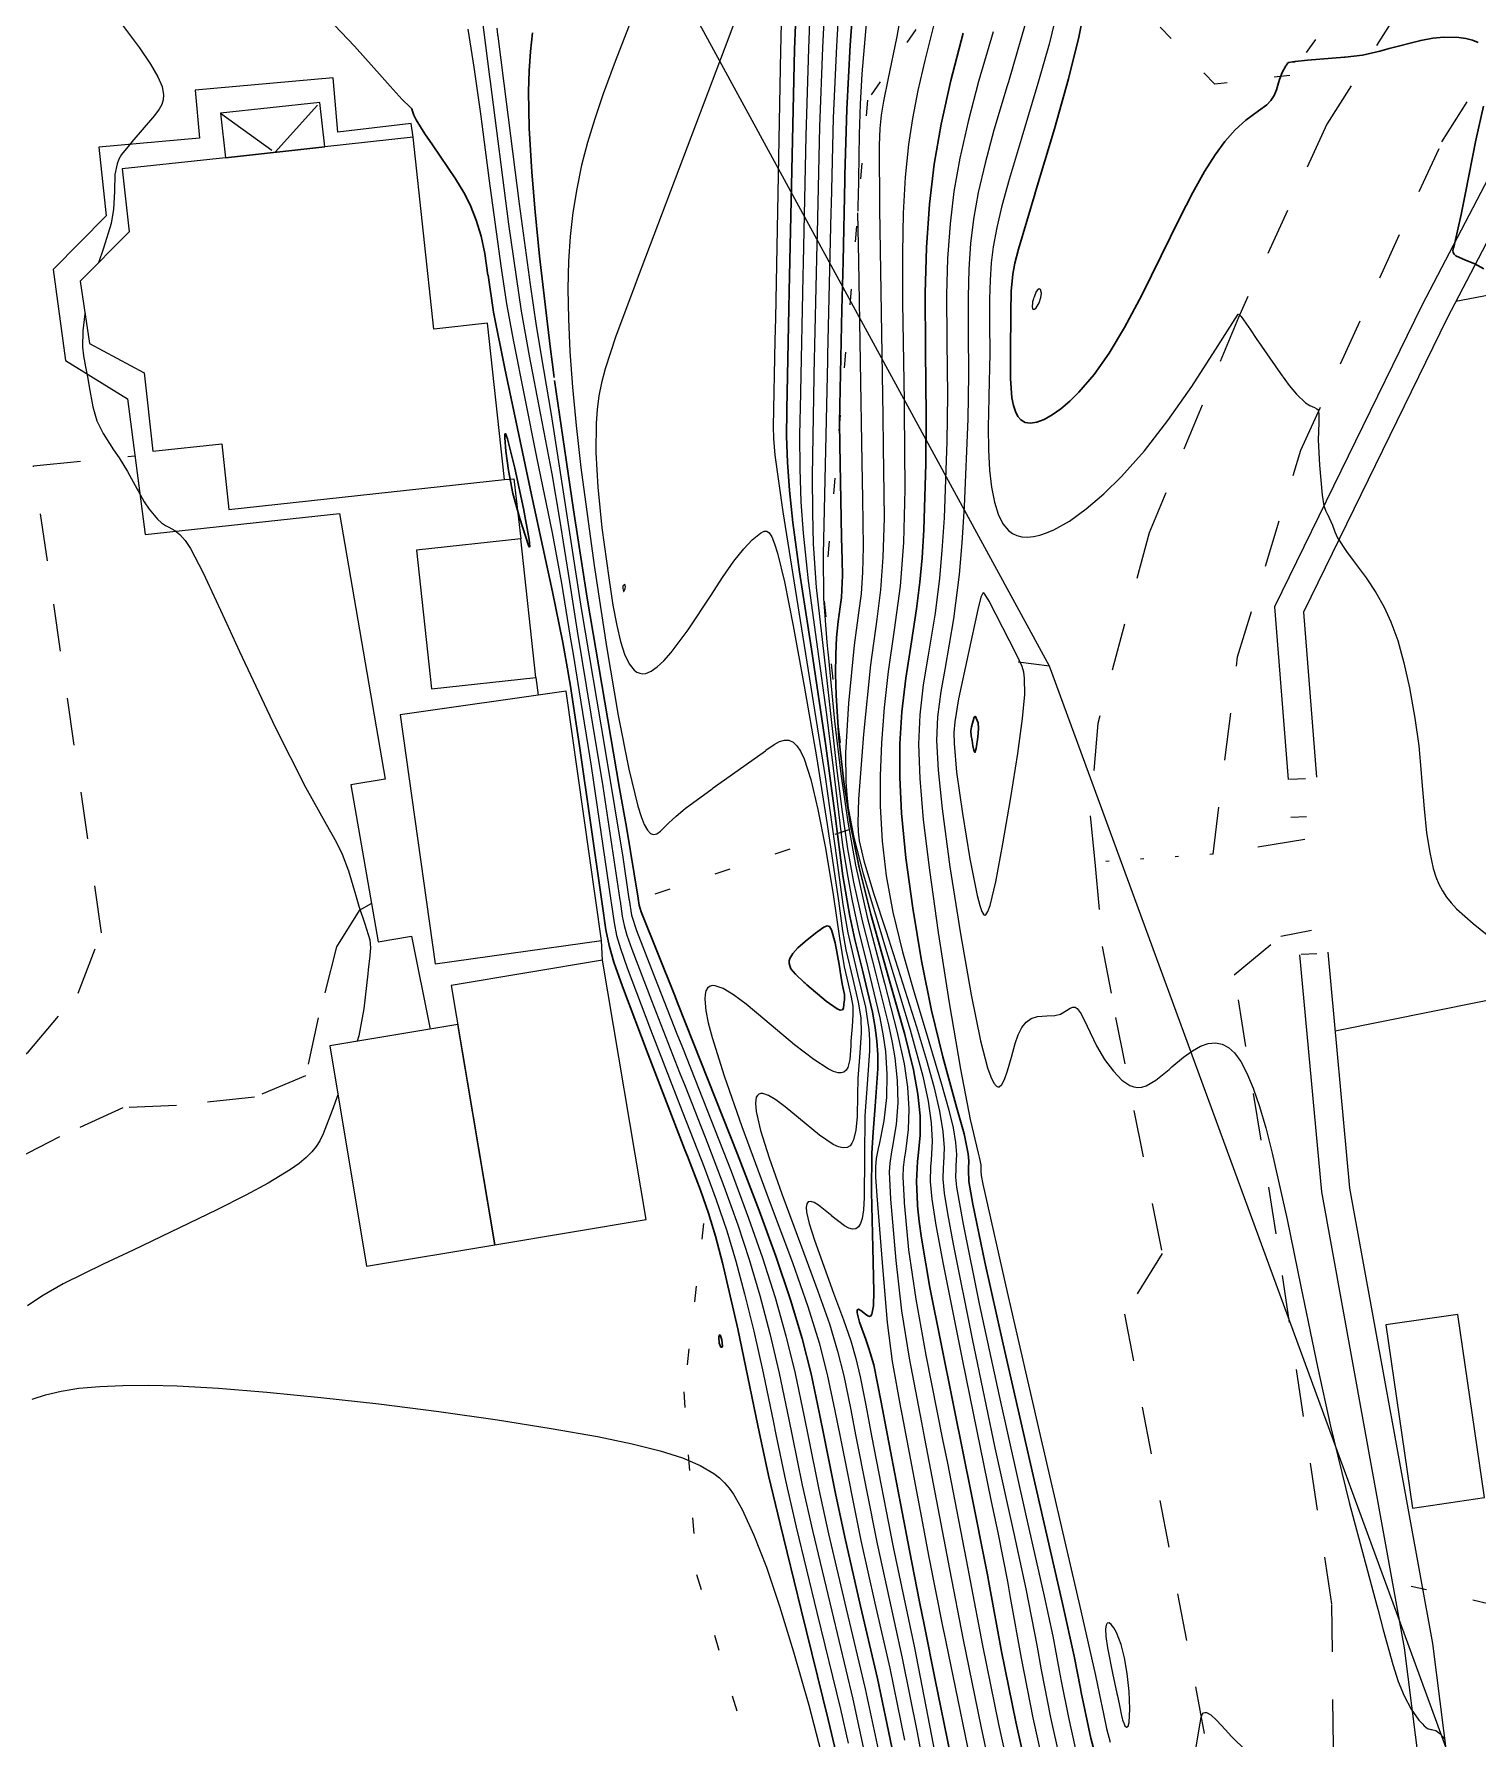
# Model space of a CAD drawing. Header units: metres. Extents: x 1233805 to 1234355, y 654698 to 655114.
# Drawn here: x 1234187.3 to 1234233, y 654873.7 to 654927.6 of the extents above; entities that cross this region are included whole.
import ezdxf

# ---------------------------------------------------------------- set-up
doc = ezdxf.new("R2010")
doc.units = ezdxf.units.M
for name, pattern in [('ИИDash_05_15', [2, 0.5, -1.5]), ('ИИDash_10_10', [2, 1, -1]), ('ИИDash_15_15', [3, 1.5, -1.5]), ('ИИDash_20_10', [3, 2, -1]), ('ИИDot', [1, 0, -1])]:
    doc.linetypes.add(name, pattern=pattern)
for name, color, linetype, lineweight in [('ИИ_ГОРИЗОНТАЛИ_ОСН', 32, 'Continuous', 25), ('ИИ_ГОРИЗОНТАЛИ_УТОЛЩ', 32, 'Continuous', 30), ('ИИ_ДОРОГИ_АД', 7, 'Continuous', 25), ('ИИ_ЛЭП_ВН', 250, 'Continuous', 25), ('ИИ_ОГРАДЫ', 7, 'Continuous', 25), ('ИИ_СТРОЕНИЕ', 7, 'Continuous', 25), ('ИИ_УГОДЬЯ', 7, 'Continuous', 25)]:
    doc.layers.add(name, color=color, linetype=linetype, lineweight=lineweight)

msp = doc.modelspace()

# ---------------------------------------------------------------- linework, layer by layer
at = {"layer": 'ИИ_ГОРИЗОНТАЛИ_ОСН'}
for points, elevation in [([(1234200.57, 654935.195), (1234201.708, 654926.275), (1234201.727, 654926.119), (1234202.311, 654921.607), (1234202.718, 654918.864), (1234202.967, 654917.445), (1234203.314, 654915.635), (1234203.679, 654913.72), (1234203.925, 654912.285), (1234204.238, 654910.304), (1234204.485, 654908.736), (1234204.92, 654906.115), (1234205.3, 654903.828), (1234205.835, 654900.247), (1234205.841, 654900.2), (1234205.911, 654899.729), (1234205.97, 654899.437), (1234206.059, 654899.132), (1234206.216, 654898.685), (1234206.834, 654897.057), (1234207.725, 654894.788), (1234207.897, 654894.354), (1234208.607, 654892.553), (1234209.124, 654891.192), (1234209.563, 654889.967), (1234209.925, 654888.871), (1234210.263, 654887.732), (1234210.578, 654886.533), (1234210.871, 654885.277), (1234211.178, 654883.808), (1234211.282, 654883.291), (1234211.602, 654881.731), (1234211.924, 654880.303), (1234212.537, 654877.749), (1234213.203, 654874.973), (1234213.63, 654873.006)], 15), ([(1234215.35, 654931.764), (1234214.592, 654927.543), (1234214.309, 654926.171), (1234214.171, 654925.502), (1234214.1, 654925.063), (1234214.059, 654924.632), (1234214.04, 654924.105), (1234214.052, 654922.096), (1234214.152, 654915.543), (1234214.169, 654914.571), (1234214.193, 654912.321), (1234214.159, 654911.076), (1234214.085, 654910.047), (1234213.962, 654909.122), (1234213.767, 654907.672), (1234213.545, 654905.482), (1234213.383, 654903.427), (1234213.36, 654902.678), (1234213.375, 654902.393), (1234213.41, 654902.116), (1234213.554, 654901.475), (1234213.863, 654900.458), (1234214.256, 654899.241), (1234215.217, 654896.228), (1234215.532, 654895.173), (1234215.762, 654894.339), (1234215.944, 654893.563), (1234216.053, 654892.919), (1234216.093, 654892.4), (1234216.071, 654891.905), (1234216.061, 654891.778), (1234216.055, 654891.408), (1234216.097, 654890.967), (1234216.197, 654890.327), (1234216.376, 654889.356), (1234216.977, 654886.364), (1234217.702, 654882.912), (1234218.297, 654880.202), (1234218.68, 654878.453), (1234219.021, 654876.672), (1234219.162, 654875.899), (1234219.461, 654874.387), (1234219.743, 654873.117)], 21), ([(1234206.771, 654929.563), (1234205.69, 654926.757), (1234205.309, 654925.732), (1234205.038, 654924.942), (1234204.811, 654924.194), (1234204.625, 654923.472), (1234204.47, 654922.73), (1234204.351, 654921.983), (1234204.265, 654921.221), (1234204.213, 654920.439), (1234204.193, 654919.571), (1234204.207, 654918.62), (1234204.255, 654917.582), (1234204.337, 654916.454), (1234204.451, 654915.24), (1234204.601, 654913.916), (1234205.021, 654910.814), (1234205.413, 654908.256), (1234205.785, 654906.072), (1234206.118, 654904.372), (1234206.401, 654903.207), (1234206.506, 654902.878), (1234206.607, 654902.627), (1234206.705, 654902.452), (1234206.804, 654902.348), (1234206.902, 654902.312), (1234207.007, 654902.335), (1234207.124, 654902.417), (1234207.291, 654902.584), (1234207.377, 654902.674), (1234207.613, 654902.896), (1234207.9, 654903.134), (1234208.759, 654903.76), (1234208.791, 654903.783), (1234210.44, 654904.961), (1234210.457, 654904.974), (1234210.712, 654905.153), (1234210.89, 654905.252), (1234211.044, 654905.299), (1234211.181, 654905.295), (1234211.312, 654905.236), (1234211.434, 654905.119), (1234211.55, 654904.942), (1234211.662, 654904.701), (1234211.875, 654904.046), (1234212.102, 654903.103), (1234212.341, 654901.881), (1234212.586, 654900.412), (1234212.786, 654899.036), (1234212.927, 654898.129), (1234213.053, 654897.591), (1234213.154, 654897.167), (1234213.2, 654896.881), (1234213.209, 654896.607), (1234213.181, 654896.242), (1234213.145, 654895.779), (1234213.141, 654895.625), (1234213.115, 654895.195), (1234213.048, 654894.939), (1234212.994, 654894.854), (1234212.924, 654894.798), (1234212.84, 654894.772), (1234212.739, 654894.775), (1234212.597, 654894.816), (1234212.422, 654894.899), (1234211.966, 654895.194), (1234211.361, 654895.663), (1234210.426, 654896.448), (1234210.423, 654896.45), (1234209.835, 654896.941), (1234209.429, 654897.246), (1234209.102, 654897.442), (1234208.853, 654897.529), (1234208.752, 654897.531), (1234208.67, 654897.505), (1234208.605, 654897.45), (1234208.559, 654897.365), (1234208.531, 654897.252), (1234208.521, 654897.109), (1234208.555, 654896.735), (1234208.63, 654896.36), (1234208.75, 654895.894), (1234209.13, 654894.676), (1234209.691, 654893.08), (1234210.562, 654890.741), (1234211.295, 654888.773), (1234211.78, 654887.385), (1234212.139, 654886.233), (1234212.397, 654885.239), (1234212.639, 654884.084), (1234212.799, 654883.265), (1234213.458, 654879.987), (1234213.905, 654878.006), (1234214.371, 654875.944), (1234214.837, 654873.673)], 16.5), ([(1234210.046, 654929.58), (1234209.285, 654927.524), (1234206.382, 654919.868), (1234206.308, 654919.676), (1234205.694, 654918.038), (1234205.37, 654917.041), (1234205.258, 654916.599), (1234205.174, 654916.178), (1234205.116, 654915.756), (1234205.082, 654915.316), (1234205.073, 654914.394), (1234205.135, 654913.297), (1234205.267, 654912.012), (1234205.481, 654910.432), (1234205.616, 654909.563), (1234205.734, 654908.925), (1234205.856, 654908.413), (1234205.986, 654908.014), (1234206.131, 654907.71), (1234206.29, 654907.509), (1234206.375, 654907.446), (1234206.465, 654907.408), (1234206.558, 654907.395), (1234206.657, 654907.407), (1234206.825, 654907.477), (1234207.014, 654907.61), (1234207.225, 654907.807), (1234207.46, 654908.07), (1234207.995, 654908.779), (1234208.723, 654909.878), (1234209.084, 654910.433), (1234209.445, 654910.952), (1234209.757, 654911.348), (1234210.021, 654911.627), (1234210.283, 654911.836), (1234210.397, 654911.903), (1234210.481, 654911.906), (1234210.56, 654911.848), (1234210.639, 654911.721), (1234210.726, 654911.508), (1234210.819, 654911.207), (1234211.038, 654910.306), (1234211.32, 654908.906), (1234211.668, 654907.007), (1234212.052, 654904.764), (1234212.397, 654902.625), (1234212.747, 654900.218), (1234212.883, 654899.261), (1234212.988, 654898.663), (1234213.205, 654897.735), (1234213.378, 654897.008), (1234213.456, 654896.514), (1234213.472, 654896.039), (1234213.425, 654895.403), (1234213.367, 654894.599), (1234213.357, 654894.067), (1234213.341, 654893.395), (1234213.302, 654892.961), (1234213.228, 654892.652), (1234213.178, 654892.546), (1234213.118, 654892.47), (1234213.021, 654892.413), (1234212.9, 654892.401), (1234212.754, 654892.433), (1234212.581, 654892.512), (1234212.153, 654892.798), (1234211.485, 654893.347), (1234211.482, 654893.349), (1234211.063, 654893.699), (1234210.773, 654893.917), (1234210.54, 654894.056), (1234210.362, 654894.118), (1234210.29, 654894.119), (1234210.231, 654894.101), (1234210.185, 654894.061), (1234210.152, 654894.001), (1234210.125, 654893.818), (1234210.149, 654893.551), (1234210.288, 654892.951), (1234210.559, 654892.082), (1234210.958, 654890.943), (1234211.579, 654889.274), (1234212.102, 654887.868), (1234212.463, 654886.832), (1234212.723, 654885.977), (1234212.918, 654885.197), (1234213.126, 654884.175), (1234213.3, 654883.276), (1234213.97, 654879.882), (1234214.36, 654878.099), (1234214.761, 654876.268), (1234215.236, 654873.917), (1234215.671, 654871.599)], 17), ([(1234210.957, 654928.967), (1234210.93, 654927.496), (1234210.921, 654927.1), (1234210.754, 654918.636), (1234210.742, 654917.936), (1234210.688, 654915.214), (1234210.688, 654915.209), (1234210.693, 654914.834), (1234210.741, 654914.308), (1234210.989, 654912.516), (1234211.542, 654909.076), (1234212.331, 654904.134), (1234212.699, 654901.498), (1234212.893, 654900.097), (1234213.048, 654899.198), (1234213.356, 654897.88), (1234213.601, 654896.848), (1234213.712, 654896.147), (1234213.734, 654895.819), (1234213.735, 654895.472), (1234213.67, 654894.564), (1234213.588, 654893.418), (1234213.579, 654892.108), (1234213.568, 654890.833), (1234213.541, 654890.443), (1234213.496, 654890.165), (1234213.445, 654890.01), (1234213.379, 654889.903), (1234213.296, 654889.843), (1234213.196, 654889.83), (1234213.081, 654889.86), (1234212.943, 654889.934), (1234212.544, 654890.246), (1234212.542, 654890.248), (1234212.117, 654890.587), (1234211.978, 654890.67), (1234211.871, 654890.707), (1234211.793, 654890.696), (1234211.745, 654890.637), (1234211.729, 654890.527), (1234211.743, 654890.367), (1234211.826, 654890.008), (1234211.987, 654889.488), (1234212.597, 654887.807), (1234212.909, 654886.964), (1234213.138, 654886.3), (1234213.3, 654885.744), (1234213.436, 654885.163), (1234213.614, 654884.267), (1234213.8, 654883.291), (1234214.481, 654879.776), (1234214.815, 654878.182), (1234215.151, 654876.592), (1234216.109, 654871.679)], 17.5), ([(1234212.796, 654929.1), (1234212.683, 654927.236), (1234212.584, 654924.975), (1234212.515, 654922.242), (1234212.51, 654921.986), (1234212.406, 654917.465), (1234212.402, 654917.304), (1234212.271, 654911.167), (1234212.279, 654909.779), (1234212.387, 654908.394), (1234212.417, 654908.075), (1234212.434, 654907.882), (1234212.629, 654905.891), (1234212.826, 654904.226), (1234213.047, 654902.702), (1234213.292, 654901.337), (1234213.657, 654899.702), (1234214.203, 654897.607), (1234214.61, 654896.054), (1234214.828, 654895.059), (1234214.936, 654894.317), (1234214.978, 654893.624), (1234214.956, 654892.98), (1234214.866, 654892.285), (1234214.84, 654892.122), (1234214.799, 654891.786), (1234214.784, 654891.486), (1234214.824, 654890.703), (1234214.825, 654890.684), (1234214.826, 654890.668), (1234214.968, 654889.177), (1234215.194, 654887.615), (1234215.515, 654885.844), (1234216.045, 654883.182), (1234216.197, 654882.432), (1234216.843, 654879.102), (1234216.914, 654878.714), (1234217.306, 654876.66), (1234217.812, 654874.176), (1234218.232, 654872.261)], 19.5), ([(1234189.656, 654928.493), (1234190.643, 654927.185), (1234190.988, 654926.676), (1234191.222, 654926.273), (1234191.354, 654925.96), (1234191.401, 654925.701), (1234191.39, 654925.544), (1234191.344, 654925.398), (1234191.259, 654925.248), (1234191.11, 654925.049), (1234190.401, 654924.21), (1234190.377, 654924.183), (1234190.075, 654923.81), (1234189.99, 654923.665), (1234189.93, 654923.52), (1234189.864, 654923.184), (1234189.845, 654922.665), (1234189.845, 654922.642), (1234189.822, 654922.089), (1234189.744, 654921.631), (1234189.499, 654920.857), (1234189.343, 654920.391), (1234189.342, 654920.388)], 13.5), ([(1234212.316, 654928.65), (1234212.243, 654927.202), (1234212.152, 654924.69), (1234212.075, 654921.322), (1234212.068, 654920.974), (1234211.976, 654916.87), (1234211.973, 654916.78), (1234211.919, 654913.656), (1234211.924, 654912.486), (1234211.95, 654911.504), (1234212.043, 654910.117), (1234212.24, 654908.387), (1234212.395, 654907.09), (1234212.509, 654906.045), (1234212.698, 654904.332), (1234212.864, 654903.027), (1234213.04, 654901.853), (1234213.231, 654900.802), (1234213.511, 654899.535), (1234213.928, 654897.89), (1234214.329, 654896.295), (1234214.449, 654895.736), (1234214.533, 654895.253), (1234214.611, 654894.528), (1234214.623, 654893.822), (1234214.573, 654893.139), (1234214.452, 654892.391), (1234214.431, 654892.276), (1234214.374, 654891.921), (1234214.353, 654891.639), (1234214.396, 654890.783), (1234214.56, 654888.836), (1234214.745, 654887.246), (1234214.982, 654885.754), (1234215.373, 654883.718), (1234215.474, 654883.208), (1234216.222, 654879.305), (1234216.265, 654879.08), (1234216.7, 654876.845), (1234217.259, 654874.11), (1234217.68, 654872.137)], 19), ([(1234218.797, 654928.407), (1234218.125, 654926.112), (1234218.088, 654925.99), (1234217.669, 654924.58), (1234217.388, 654923.538), (1234217.173, 654922.608), (1234217.023, 654921.77), (1234216.931, 654921.004), (1234216.873, 654920.185), (1234216.849, 654919.314), (1234216.856, 654918.242), (1234216.857, 654918.193), (1234216.866, 654916.858), (1234216.84, 654915.445), (1234216.731, 654912.687), (1234216.657, 654911.531), (1234216.569, 654910.536), (1234216.391, 654909.135), (1234216.115, 654907.524), (1234215.989, 654906.829), (1234215.88, 654906.03), (1234215.853, 654905.279), (1234215.899, 654904.347), (1234216.027, 654903.123), (1234216.277, 654901.284), (1234216.608, 654899.172), (1234216.948, 654897.237), (1234217.245, 654895.782), (1234217.468, 654894.931), (1234217.569, 654894.646), (1234217.663, 654894.452), (1234217.752, 654894.349), (1234217.794, 654894.33), (1234217.836, 654894.332), (1234217.917, 654894.401), (1234218.001, 654894.56), (1234218.098, 654894.834), (1234218.22, 654895.273), (1234218.339, 654895.704), (1234218.434, 654895.979), (1234218.551, 654896.211), (1234218.689, 654896.381), (1234218.851, 654896.494), (1234219.044, 654896.555), (1234219.344, 654896.572), (1234219.599, 654896.584), (1234219.771, 654896.627), (1234219.968, 654896.746), (1234220.084, 654896.822), (1234220.165, 654896.854), (1234220.237, 654896.852), (1234220.303, 654896.814), (1234220.428, 654896.64), (1234220.613, 654896.251), (1234220.912, 654895.626), (1234221.171, 654895.195), (1234221.448, 654894.824), (1234221.717, 654894.547), (1234221.967, 654894.376), (1234222.093, 654894.33), (1234222.217, 654894.313), (1234222.345, 654894.325), (1234222.48, 654894.367), (1234222.786, 654894.544), (1234223.211, 654894.885), (1234223.301, 654894.963), (1234223.665, 654895.269), (1234223.947, 654895.472), (1234224.208, 654895.615), (1234224.448, 654895.697), (1234224.678, 654895.719), (1234224.891, 654895.679), (1234225.09, 654895.574), (1234225.275, 654895.407), (1234225.474, 654895.133), (1234225.672, 654894.76), (1234225.87, 654894.285), (1234226.069, 654893.706), (1234226.267, 654893.031), (1234226.472, 654892.236), (1234226.94, 654890.137), (1234227.376, 654888.017), (1234227.901, 654885.475), (1234228.316, 654883.605), (1234228.91, 654881.189), (1234229.715, 654878.157), (1234229.808, 654877.814), (1234229.983, 654877.163), (1234230.285, 654876.061), (1234230.454, 654875.523), (1234230.641, 654875.07), (1234230.867, 654874.652), (1234231.114, 654874.299), (1234231.233, 654874.173), (1234231.27, 654874.135), (1234231.276, 654874.129), (1234231.383, 654874.038), (1234231.488, 654874.007), (1234231.514, 654874.006), (1234231.644, 654873.981), (1234231.778, 654873.88), (1234231.939, 654873.69)], 23), ([(1234211.848, 654928.288), (1234211.802, 654927.168), (1234211.719, 654924.402), (1234211.634, 654920.404), (1234211.626, 654919.961), (1234211.546, 654916.306), (1234211.545, 654916.256), (1234211.521, 654914.95), (1234211.527, 654913.873), (1234211.562, 654912.836), (1234211.63, 654911.841), (1234211.792, 654910.336), (1234212.088, 654908.174), (1234212.374, 654906.105), (1234212.578, 654904.412), (1234212.883, 654901.977), (1234213.023, 654901.073), (1234213.17, 654900.267), (1234213.375, 654899.327), (1234213.68, 654898.093), (1234214.059, 654896.514), (1234214.167, 654895.947), (1234214.237, 654895.448), (1234214.284, 654894.727), (1234214.265, 654893.994), (1234214.182, 654893.258), (1234214.026, 654892.452), (1234214.021, 654892.43), (1234213.947, 654892.061), (1234213.922, 654891.805), (1234213.927, 654891.488), (1234213.967, 654890.882), (1234214.149, 654888.518), (1234214.295, 654886.877), (1234214.447, 654885.642), (1234214.71, 654884.195), (1234214.75, 654883.985), (1234215.376, 654880.701), (1234215.602, 654879.507), (1234216.054, 654877.224), (1234216.094, 654877.03), (1234216.145, 654876.777), (1234217.128, 654872.013)], 18.5), ([(1234213.657, 654928.315), (1234213.49, 654926.363), (1234213.433, 654925.407), (1234213.407, 654924.459), (1234213.407, 654924.445), (1234213.394, 654923.75), (1234213.381, 654923.039), (1234213.37, 654922.47), (1234213.37, 654922.47), (1234213.366, 654922.25), (1234213.364, 654922.156), (1234213.362, 654922.04), (1234213.362, 654922.024)], 20.5), ([(1234215.787, 654928.006), (1234215.478, 654926.782), (1234215.262, 654925.835), (1234215.092, 654924.952), (1234214.967, 654924.127), (1234214.861, 654923.098), (1234214.796, 654921.956), (1234214.771, 654920.704), (1234214.78, 654919.123), (1234214.825, 654916.019), (1234214.831, 654915.705), (1234214.851, 654913.233), (1234214.804, 654911.549), (1234214.706, 654910.169), (1234214.515, 654908.781), (1234214.323, 654907.461), (1234214.196, 654906.323), (1234214.11, 654905.21), (1234214.066, 654904.167), (1234214.066, 654903.208), (1234214.128, 654902.104), (1234214.262, 654901.007), (1234214.475, 654899.86), (1234214.779, 654898.6), (1234215.11, 654897.42), (1234215.609, 654895.761), (1234216.013, 654894.42), (1234216.243, 654893.594), (1234216.374, 654893.033), (1234216.453, 654892.568), (1234216.482, 654892.192), (1234216.467, 654891.833), (1234216.46, 654891.74), (1234216.456, 654891.473), (1234216.487, 654891.154), (1234216.69, 654889.988), (1234217.2, 654887.473), (1234217.829, 654884.555), (1234218.67, 654880.828), (1234219.259, 654878.223), (1234219.529, 654876.958), (1234219.736, 654875.875), (1234219.798, 654875.537), (1234220.024, 654874.392), (1234220.238, 654873.427)], 21.5), ([(1234219.671, 654928.344), (1234219.412, 654927.307), (1234219.061, 654926.055), (1234218.552, 654924.359), (1234218.531, 654924.291), (1234218.149, 654923.019), (1234217.919, 654922.195), (1234217.755, 654921.506), (1234217.644, 654920.899), (1234217.582, 654920.386), (1234217.544, 654919.838), (1234217.528, 654919.254), (1234217.532, 654918.534), (1234217.532, 654918.486), (1234217.535, 654917.521), (1234217.507, 654916.173), (1234217.506, 654916.117), (1234217.488, 654915.19), (1234217.496, 654914.471), (1234217.529, 654913.837), (1234217.59, 654913.292), (1234217.681, 654912.822), (1234217.8, 654912.437), (1234217.95, 654912.137), (1234218.128, 654911.921), (1234218.255, 654911.828), (1234218.397, 654911.762), (1234218.555, 654911.724), (1234218.728, 654911.713), (1234218.915, 654911.73), (1234219.117, 654911.774), (1234219.333, 654911.846), (1234219.561, 654911.945), (1234220.056, 654912.224), (1234220.589, 654912.606), (1234221.145, 654913.082), (1234221.708, 654913.634), (1234222.427, 654914.445), (1234223.171, 654915.398), (1234223.93, 654916.479), (1234224.764, 654917.773), (1234225.059, 654918.243), (1234225.391, 654918.761), (1234225.423, 654918.76), (1234225.488, 654918.691), (1234225.786, 654918.271), (1234225.967, 654918), (1234226.729, 654916.887), (1234227.008, 654916.513), (1234227.235, 654916.24), (1234227.528, 654915.965), (1234227.664, 654915.876), (1234227.808, 654915.81), (1234227.883, 654915.775), (1234227.921, 654915.738), (1234227.95, 654915.613), (1234227.944, 654915.331), (1234227.93, 654914.794), (1234227.966, 654913.986), (1234228.053, 654913.038), (1234228.102, 654912.706), (1234228.153, 654912.566), (1234228.159, 654912.558), (1234228.223, 654912.435), (1234228.261, 654912.357), (1234228.278, 654912.326), (1234228.379, 654912.091), (1234228.389, 654912.059), (1234228.454, 654911.877), (1234228.541, 654911.696), (1234228.819, 654911.263), (1234229.034, 654910.977), (1234229.44, 654910.428), (1234229.747, 654909.962), (1234230.009, 654909.5), (1234230.224, 654909.04), (1234230.442, 654908.442), (1234230.639, 654907.742), (1234230.813, 654906.948), (1234230.98, 654905.989), (1234231.107, 654905.119), (1234231.184, 654904.251), (1234231.195, 654904.105), (1234231.274, 654903.124), (1234231.356, 654902.369), (1234231.454, 654901.737), (1234231.566, 654901.235), (1234231.648, 654900.972), (1234231.743, 654900.738), (1234231.853, 654900.526), (1234231.981, 654900.329), (1234232.127, 654900.147), (1234232.303, 654899.963), (1234232.829, 654899.501), (1234233.542, 654898.913)], 23.5), ([(1234201.021, 654927.781), (1234201.22, 654926.576), (1234201.431, 654925.101), (1234201.695, 654923.063), (1234201.695, 654923.057), (1234202.075, 654920.219), (1234202.252, 654919.097), (1234202.455, 654917.958), (1234203.201, 654914.247), (1234203.691, 654911.85), (1234203.989, 654910.254), (1234204.268, 654908.555), (1234204.353, 654908.019), (1234204.55, 654906.821), (1234204.931, 654904.47), (1234205.548, 654900.221), (1234205.557, 654900.158), (1234205.651, 654899.515), (1234205.732, 654899.118), (1234205.854, 654898.701), (1234206.068, 654898.093), (1234206.802, 654896.148), (1234207.807, 654893.564), (1234207.946, 654893.213), (1234208.5, 654891.793), (1234208.883, 654890.754), (1234209.214, 654889.774), (1234209.505, 654888.817), (1234209.782, 654887.788), (1234210.069, 654886.608), (1234210.364, 654885.285), (1234210.691, 654883.717), (1234210.768, 654883.339), (1234211.072, 654881.879), (1234211.412, 654880.408), (1234212.07, 654877.705), (1234212.813, 654874.649), (1234213.062, 654873.576)], 14.5), ([(1234201.943, 654927.805), (1234201.967, 654927.605), (1234201.969, 654927.594), (1234201.972, 654927.564)], 15.5), ([(1234201.974, 654927.552), (1234202.162, 654926.055), (1234202.645, 654922.257), (1234202.993, 654919.7), (1234203.19, 654918.397), (1234203.424, 654917.019), (1234203.666, 654915.59), (1234204.066, 654913.008), (1234204.616, 654909.454), (1234205.357, 654905.027), (1234205.67, 654903.185), (1234205.928, 654901.59), (1234206.122, 654900.273), (1234206.126, 654900.243), (1234206.208, 654899.757), (1234206.365, 654899.278), (1234206.835, 654898.048), (1234207.642, 654896.012), (1234207.816, 654895.576), (1234209.354, 654891.665), (1234209.905, 654890.182), (1234210.345, 654888.926), (1234210.746, 654887.669), (1234211.089, 654886.455), (1234211.378, 654885.268), (1234211.665, 654883.9), (1234211.791, 654883.269), (1234212.128, 654881.597), (1234212.435, 654880.198), (1234212.996, 654877.825), (1234213.592, 654875.297), (1234214.033, 654873.224)], 15.5), ([(1234217.645, 654927.69), (1234217.185, 654926.123), (1234216.85, 654924.857), (1234216.589, 654923.696), (1234216.402, 654922.641), (1234216.279, 654921.621), (1234216.202, 654920.531), (1234216.171, 654919.373), (1234216.18, 654917.949), (1234216.181, 654917.9), (1234216.197, 654916.207), (1234216.178, 654914.737), (1234216.09, 654912.321), (1234216.025, 654911.297), (1234215.948, 654910.414), (1234215.81, 654909.307), (1234215.592, 654907.98), (1234215.434, 654907.04), (1234215.319, 654906.093), (1234215.283, 654905.167), (1234215.319, 654904.079), (1234215.432, 654902.77), (1234215.625, 654901.178), (1234215.903, 654899.216), (1234216.252, 654896.988), (1234216.612, 654894.886), (1234216.917, 654893.302), (1234217.171, 654892.232), (1234217.205, 654892.103), (1234217.253, 654891.866), (1234217.259, 654891.69), (1234217.257, 654891.665), (1234217.266, 654891.529), (1234217.317, 654891.253), (1234218.083, 654887.841), (1234219.134, 654883.306), (1234220.418, 654877.762), (1234220.882, 654875.719), (1234221.062, 654874.848), (1234221.068, 654874.814), (1234221.228, 654874.045), (1234221.347, 654873.612)], 22.5), ([(1234213.357, 654921.975), (1234213.383, 654920.438), (1234213.493, 654914.075), (1234213.515, 654912.928), (1234213.535, 654911.409), (1234213.513, 654910.604), (1234213.464, 654909.925), (1234213.383, 654909.317), (1234213.246, 654908.297), (1234213.064, 654906.463), (1234212.974, 654904.889), (1234212.979, 654903.977), (1234213.01, 654903.565), (1234213.061, 654903.148), (1234213.237, 654902.216), (1234213.531, 654901.071), (1234214.312, 654898.472), (1234215.022, 654896.135), (1234215.419, 654894.669), (1234215.588, 654893.876), (1234215.685, 654893.193), (1234215.714, 654892.611), (1234215.679, 654892.014), (1234215.662, 654891.816), (1234215.654, 654891.343), (1234215.707, 654890.779), (1234215.834, 654889.962), (1234216.063, 654888.724), (1234216.671, 654885.67), (1234217.575, 654881.269), (1234217.801, 654880.181), (1234218.101, 654878.684), (1234218.186, 654878.186), (1234218.527, 654876.261), (1234218.899, 654874.382), (1234219.249, 654872.808)], 20.5), ([(1234188.915, 654918.793), (1234188.91, 654918.774), (1234188.845, 654918.234), (1234188.84, 654917.723), (1234188.87, 654917.45), (1234188.936, 654917.098), (1234189.008, 654916.729), (1234189.048, 654916.47), (1234189.159, 654915.84), (1234189.292, 654915.391), (1234189.488, 654914.987), (1234189.819, 654914.478), (1234189.993, 654914.221), (1234190.257, 654913.79), (1234190.564, 654913.236), (1234190.592, 654913.184), (1234190.786, 654912.836), (1234190.947, 654912.595), (1234191.212, 654912.284), (1234191.339, 654912.17), (1234191.463, 654912.086), (1234191.57, 654912.032), (1234191.761, 654911.926), (1234191.92, 654911.794), (1234192.083, 654911.603), (1234192.252, 654911.351), (1234192.658, 654910.582), (1234193.338, 654909.113), (1234193.803, 654908.094), (1234194.935, 654905.706), (1234195.893, 654903.806), (1234196.543, 654902.639), (1234196.858, 654902.079), (1234197.048, 654901.691), (1234197.251, 654901.159), (1234197.474, 654900.418), (1234197.582, 654900.043), (1234197.766, 654899.484), (1234197.922, 654898.981), (1234197.952, 654898.73), (1234197.928, 654898.484), (1234197.926, 654898.474), (1234197.877, 654898.031), (1234197.865, 654897.91), (1234197.737, 654896.797), (1234197.576, 654895.941), (1234197.527, 654895.774)], 13.5), ([(1234196.914, 654894.075), (1234196.733, 654893.586), (1234196.448, 654892.842), (1234196.344, 654892.623), (1234196.232, 654892.444), (1234196.09, 654892.271), (1234195.913, 654892.097), (1234195.687, 654891.912), (1234195.413, 654891.716), (1234194.706, 654891.284), (1234194.001, 654890.904), (1234193.088, 654890.441), (1234190.434, 654889.169), (1234189.493, 654888.723), (1234188.229, 654888.1), (1234187.545, 654887.711), (1234187.1, 654887.406)], 13.5), ([(1234187.242, 654884.45), (1234187.666, 654884.594), (1234188.16, 654884.71), (1234188.725, 654884.798), (1234189.38, 654884.859), (1234190.115, 654884.892), (1234190.932, 654884.897), (1234191.83, 654884.873), (1234193.141, 654884.8), (1234194.669, 654884.679), (1234196.377, 654884.511), (1234198.208, 654884.303), (1234200.109, 654884.061), (1234201.961, 654883.799), (1234203.663, 654883.531), (1234205.123, 654883.271), (1234206.229, 654883.043), (1234207.113, 654882.823), (1234207.817, 654882.599), (1234208.374, 654882.361), (1234208.804, 654882.104), (1234208.985, 654881.962), (1234209.149, 654881.806), (1234209.296, 654881.637), (1234209.434, 654881.447), (1234209.709, 654880.964), (1234210.078, 654880.155), (1234210.471, 654879.137), (1234210.889, 654877.911), (1234211.333, 654876.47), (1234211.815, 654874.774), (1234212.282, 654872.988)], 13.5), ([(1234224.052, 654873.392), (1234224.164, 654874.031), (1234224.226, 654874.388), (1234224.258, 654874.479), (1234224.298, 654874.532), (1234224.341, 654874.551), (1234224.394, 654874.547), (1234224.531, 654874.471), (1234224.713, 654874.305), (1234224.989, 654874.003), (1234225.172, 654873.798), (1234225.66, 654873.324)], 22.5)]:
    msp.add_lwpolyline(points, dxfattribs=dict(at, elevation=elevation))
for points, elevation in [([(1234218.879, 654919), (1234218.889, 654918.945), (1234218.909, 654918.917), (1234218.949, 654918.922), (1234219, 654918.961), (1234219.094, 654919.123), (1234219.157, 654919.295), (1234219.176, 654919.426), (1234219.139, 654919.541), (1234219.104, 654919.565), (1234219.067, 654919.556), (1234219.008, 654919.477), (1234218.937, 654919.306), (1234218.934, 654919.296), (1234218.918, 654919.253), (1234218.886, 654919.157), (1234218.884, 654919.099), (1234218.884, 654919.072), (1234218.881, 654919.046), (1234218.879, 654919)], 24.5), ([(1234205.941, 654910.049), (1234205.952, 654909.999), (1234205.965, 654909.994), (1234206.007, 654910.089), (1234206.009, 654910.157), (1234206.008, 654910.172), (1234206.007, 654910.189), (1234205.997, 654910.23), (1234205.977, 654910.21), (1234205.955, 654910.186), (1234205.939, 654910.181), (1234205.927, 654910.168), (1234205.929, 654910.137), (1234205.934, 654910.093), (1234205.941, 654910.049)], 17.5), ([(1234217.14, 654900.379), (1234217.219, 654900.066), (1234217.287, 654899.871), (1234217.35, 654899.776), (1234217.381, 654899.765), (1234217.412, 654899.776), (1234217.476, 654899.871), (1234217.546, 654900.067), (1234217.724, 654900.817), (1234217.953, 654902.012), (1234218.205, 654903.478), (1234218.423, 654904.875), (1234218.572, 654905.977), (1234218.642, 654906.742), (1234218.637, 654907.256), (1234218.609, 654907.447), (1234218.562, 654907.622), (1234218.376, 654908.028), (1234217.514, 654909.688), (1234217.385, 654909.916), (1234217.347, 654909.951), (1234217.315, 654909.947), (1234217.254, 654909.817), (1234217.157, 654909.421), (1234216.546, 654906.602), (1234216.428, 654905.875), (1234216.404, 654905.541), (1234216.406, 654905.192), (1234216.489, 654904.28), (1234216.672, 654902.973), (1234216.909, 654901.545), (1234217.14, 654900.379)], 23.5), ([(1234221.703, 654874.452), (1234221.722, 654874.354), (1234221.736, 654874.314), (1234221.759, 654874.251), (1234221.762, 654874.24), (1234221.811, 654874.124), (1234221.86, 654874.082), (1234221.91, 654874.115), (1234221.945, 654874.226), (1234221.969, 654874.666), (1234221.942, 654875.206), (1234221.881, 654875.776), (1234221.796, 654876.278), (1234221.693, 654876.692), (1234221.545, 654877.076), (1234221.462, 654877.224), (1234221.381, 654877.328), (1234221.31, 654877.379), (1234221.253, 654877.373), (1234221.216, 654877.31), (1234221.2, 654877.194), (1234221.211, 654876.948), (1234221.26, 654876.588), (1234221.415, 654875.787), (1234221.555, 654875.151), (1234221.572, 654875.074), (1234221.663, 654874.664), (1234221.697, 654874.498), (1234221.703, 654874.456), (1234221.703, 654874.452)], 23)]:
    msp.add_lwpolyline(points, close=True, dxfattribs=dict(at, elevation=elevation))
at = {"layer": 'ИИ_ГОРИЗОНТАЛИ_УТОЛЩ'}
for points, elevation in [([(1234213.329, 654930.155), (1234213.124, 654927.27), (1234213.015, 654925.251), (1234212.956, 654923.162), (1234212.952, 654922.999), (1234212.894, 654920.429), (1234212.859, 654918.91), (1234212.793, 654915.877), (1234212.781, 654915.306)], 20), ([(1234220.564, 654928.576), (1234220.356, 654927.529), (1234220.028, 654926.207), (1234219.586, 654924.626), (1234218.977, 654922.599), (1234218.975, 654922.592), (1234218.443, 654920.816), (1234218.332, 654920.38), (1234218.265, 654920.028), (1234218.214, 654919.49), (1234218.207, 654918.826), (1234218.208, 654918.779), (1234218.193, 654917.586), (1234218.193, 654917.57), (1234218.189, 654916.727), (1234218.239, 654916.122), (1234218.286, 654915.881), (1234218.349, 654915.684), (1234218.426, 654915.53), (1234218.519, 654915.419), (1234218.657, 654915.339), (1234218.827, 654915.314), (1234219.027, 654915.346), (1234219.255, 654915.433), (1234219.509, 654915.577), (1234219.781, 654915.772), (1234220.066, 654916.015), (1234220.354, 654916.297), (1234220.838, 654916.862), (1234221.311, 654917.532), (1234221.801, 654918.348), (1234222.344, 654919.371), (1234222.955, 654920.608), (1234223.537, 654921.789), (1234223.961, 654922.611), (1234224.334, 654923.28), (1234224.662, 654923.804), (1234224.975, 654924.229), (1234225.299, 654924.593), (1234225.633, 654924.898), (1234226.033, 654925.193), (1234226.297, 654925.389), (1234226.432, 654925.527), (1234226.536, 654925.682), (1234226.612, 654925.855), (1234226.675, 654926.082), (1234226.702, 654926.188), (1234226.783, 654926.408), (1234226.9, 654926.616), (1234226.906, 654926.624), (1234226.918, 654926.643), (1234226.96, 654926.702), (1234226.998, 654926.721), (1234227.113, 654926.74), (1234227.176, 654926.749), (1234227.201, 654926.753), (1234227.592, 654926.798), (1234228.761, 654926.894), (1234228.776, 654926.895), (1234229.327, 654926.955), (1234229.875, 654927.079), (1234230.175, 654927.163), (1234231.169, 654927.42), (1234231.556, 654927.489), (1234231.896, 654927.524), (1234232.376, 654927.514), (1234232.598, 654927.48), (1234232.803, 654927.429), (1234232.985, 654927.361)], 24), ([(1234196.803, 654927.906), (1234197.444, 654927.24), (1234198.319, 654926.261), (1234198.568, 654925.979), (1234198.952, 654925.556), (1234199.188, 654925.324), (1234199.197, 654925.316), (1234199.256, 654925.257), (1234199.279, 654925.189), (1234199.28, 654925.182), (1234199.317, 654925.062), (1234199.39, 654924.909), (1234199.666, 654924.469), (1234199.913, 654924.119), (1234200.638, 654923.05), (1234200.894, 654922.618), (1234201.095, 654922.226), (1234201.293, 654921.743), (1234201.449, 654921.229), (1234201.565, 654920.682), (1234201.663, 654919.996), (1234201.664, 654919.995), (1234201.839, 654918.831), (1234202.191, 654917.052), (1234203.045, 654913.051), (1234203.704, 654909.981), (1234204.031, 654908.379), (1234204.209, 654907.376), (1234204.221, 654907.302), (1234204.26, 654907.066), (1234204.561, 654905.112), (1234205.261, 654900.195), (1234205.272, 654900.115), (1234205.392, 654899.3), (1234205.494, 654898.798), (1234205.648, 654898.27), (1234205.919, 654897.5), (1234206.729, 654895.349), (1234207.89, 654892.339), (1234207.97, 654892.135), (1234208.384, 654891.059), (1234208.639, 654890.337), (1234208.861, 654889.61), (1234209.084, 654888.762), (1234209.562, 654886.678), (1234210.204, 654883.625), (1234210.245, 654883.423), (1234210.536, 654882.045), (1234210.901, 654880.513), (1234211.571, 654877.791), (1234212.423, 654874.325), (1234212.677, 654873.259)], 14), ([(1234211.387, 654927.918), (1234211.361, 654927.134), (1234211.194, 654919.496), (1234211.184, 654918.948), (1234211.117, 654915.756), (1234211.116, 654915.732), (1234211.107, 654914.892), (1234211.134, 654914.09), (1234211.201, 654913.187), (1234211.309, 654912.179), (1234211.522, 654910.615), (1234211.893, 654908.175), (1234212.352, 654905.119), (1234212.641, 654902.905), (1234212.892, 654901.007), (1234213.109, 654899.733), (1234213.27, 654898.996), (1234213.508, 654898.025), (1234213.824, 654896.689), (1234213.913, 654896.207), (1234213.969, 654895.781), (1234213.997, 654895.355), (1234213.998, 654894.904), (1234213.914, 654893.725), (1234213.845, 654892.903), (1234213.809, 654892.238), (1234213.799, 654891.01), (1234213.842, 654889.238), (1234213.874, 654887.859), (1234213.857, 654887.405), (1234213.811, 654887.148), (1234213.777, 654887.089), (1234213.734, 654887.069), (1234213.681, 654887.086), (1234213.604, 654887.145), (1234213.601, 654887.147), (1234213.461, 654887.257), (1234213.38, 654887.296), (1234213.339, 654887.272), (1234213.337, 654887.184), (1234213.416, 654886.894), (1234213.614, 654886.339), (1234213.716, 654886.06), (1234213.867, 654885.54), (1234214.101, 654884.359), (1234214.301, 654883.302), (1234214.993, 654879.671), (1234215.316, 654878.047), (1234215.474, 654877.278), (1234215.803, 654875.636), (1234216.291, 654873.207)], 18), ([(1234203.074, 654927.657), (1234203.006, 654927.073), (1234202.963, 654926.457), (1234202.945, 654925.806), (1234202.966, 654924.644), (1234203.046, 654923.254), (1234203.151, 654921.999), (1234203.294, 654920.597), (1234203.546, 654918.45), (1234203.644, 654917.657), (1234203.692, 654917.263), (1234203.742, 654916.852), (1234203.746, 654916.825), (1234203.753, 654916.763)], 16), ([(1234216.697, 654927.65), (1234216.309, 654926.158), (1234216.003, 654924.773), (1234215.781, 654923.513), (1234215.627, 654922.239), (1234215.532, 654920.878), (1234215.493, 654919.432), (1234215.505, 654917.656), (1234215.505, 654917.607), (1234215.528, 654915.56), (1234215.517, 654914.03), (1234215.448, 654911.946), (1234215.394, 654911.059), (1234215.327, 654910.292), (1234215.223, 654909.449), (1234215.058, 654908.399), (1234214.878, 654907.25), (1234214.756, 654906.192), (1234214.696, 654905.173), (1234214.693, 654904.111), (1234214.749, 654902.989), (1234214.886, 654901.577), (1234215.102, 654899.983), (1234215.38, 654898.317), (1234215.695, 654896.743), (1234216.047, 654895.276), (1234216.496, 654893.658), (1234216.724, 654892.848), (1234216.853, 654892.217), (1234216.871, 654891.984), (1234216.863, 654891.761), (1234216.859, 654891.702), (1234216.876, 654891.342), (1234217.003, 654890.621), (1234217.383, 654888.782), (1234217.956, 654886.198), (1234218.994, 654881.673), (1234219.839, 654877.992), (1234220.207, 654876.326), (1234220.409, 654875.306), (1234220.433, 654875.175), (1234220.733, 654873.736), (1234220.967, 654872.87)], 22), ([(1234233.152, 654925.348), (1234232.915, 654924.265), (1234232.582, 654922.603), (1234232.445, 654921.914), (1234232.215, 654920.889), (1234232.207, 654920.865), (1234232.189, 654920.778), (1234232.194, 654920.714), (1234232.225, 654920.658), (1234232.284, 654920.609), (1234232.587, 654920.477), (1234232.883, 654920.358), (1234233.165, 654920.199)], 24), ([(1234203.769, 654916.665), (1234203.924, 654915.588), (1234204.366, 654912.579), (1234204.805, 654909.784), (1234205.828, 654903.763), (1234206.04, 654902.543), (1234206.409, 654900.299), (1234206.411, 654900.286), (1234206.446, 654900.077), (1234206.513, 654899.87), (1234207.559, 654897.236), (1234207.678, 654896.939), (1234209.559, 654892.203), (1234210.238, 654890.426), (1234210.766, 654888.981), (1234211.234, 654887.598), (1234211.602, 654886.371), (1234211.885, 654885.259), (1234212.152, 654883.992), (1234212.296, 654883.262), (1234212.652, 654881.476), (1234212.947, 654880.092), (1234213.451, 654877.913), (1234213.982, 654875.62), (1234214.436, 654873.446)], 16), ([(1234212.784, 654915.337), (1234212.796, 654914.632), (1234212.85, 654911.716), (1234212.868, 654910.99), (1234212.876, 654910.497), (1234212.843, 654909.803), (1234212.803, 654909.508), (1234212.74, 654909.047), (1234212.69, 654908.542), (1234212.664, 654908.007), (1234212.659, 654907.397), (1234212.676, 654906.714), (1234212.762, 654905.355), (1234212.915, 654903.981), (1234213.13, 654902.614), (1234213.406, 654901.265), (1234213.775, 654899.797), (1234214.348, 654897.762), (1234214.848, 654895.988), (1234215.124, 654894.864), (1234215.262, 654894.098), (1234215.332, 654893.411), (1234215.335, 654892.8), (1234215.273, 654892.154), (1234215.25, 654891.967), (1234215.214, 654891.341), (1234215.252, 654890.61), (1234215.254, 654890.585), (1234215.255, 654890.571), (1234215.301, 654890.075), (1234215.373, 654889.544), (1234215.644, 654887.984), (1234216.729, 654882.586), (1234216.92, 654881.656), (1234217.463, 654878.899), (1234217.515, 654878.608), (1234217.911, 654876.475), (1234218.362, 654874.253), (1234218.754, 654872.499)], 20)]:
    msp.add_lwpolyline(points, dxfattribs=dict(at, elevation=elevation))
for points, elevation in [([(1234202.282, 654914.821), (1234202.213, 654914.989), (1234202.198, 654914.961), (1234202.196, 654914.859), (1234202.233, 654914.429), (1234202.315, 654913.826), (1234202.454, 654913.093), (1234202.671, 654912.303), (1234202.948, 654911.449), (1234202.977, 654911.399), (1234202.99, 654911.413), (1234202.967, 654911.636), (1234202.783, 654912.62), (1234202.511, 654913.892), (1234202.282, 654914.821)], 14), ([(1234217.035, 654904.976), (1234217.068, 654904.907), (1234217.105, 654905.031), (1234217.162, 654905.388), (1234217.184, 654905.666), (1234217.167, 654905.845), (1234217.111, 654905.989), (1234217.109, 654905.993), (1234217.106, 654905.999), (1234217.07, 654906.05), (1234217.041, 654906.018), (1234216.954, 654905.719), (1234216.937, 654905.59), (1234216.95, 654905.436), (1234216.975, 654905.28), (1234217.006, 654905.112), (1234217.035, 654904.976)], 24), ([(1234212.924, 654896.959), (1234212.923, 654896.934), (1234212.909, 654896.82), (1234212.873, 654896.766), (1234212.806, 654896.757), (1234212.705, 654896.796), (1234212.364, 654897.038), (1234211.753, 654897.557), (1234211.683, 654897.619), (1234211.667, 654897.633), (1234211.386, 654897.89), (1234211.244, 654898.067), (1234211.186, 654898.231), (1234211.189, 654898.312), (1234211.213, 654898.394), (1234211.306, 654898.549), (1234211.468, 654898.728), (1234211.697, 654898.932), (1234212.025, 654899.19), (1234212.07, 654899.224), (1234212.098, 654899.246), (1234212.289, 654899.384), (1234212.394, 654899.428), (1234212.471, 654899.401), (1234212.535, 654899.294), (1234212.649, 654898.888), (1234212.774, 654898.199), (1234212.825, 654897.854), (1234212.866, 654897.594), (1234212.902, 654897.446), (1234212.944, 654897.248), (1234212.936, 654897.08), (1234212.924, 654896.959)], 16), ([(1234209.008, 654886.488), (1234208.986, 654886.48), (1234208.971, 654886.416), (1234208.977, 654886.23), (1234209.033, 654886.103), (1234209.063, 654886.094), (1234209.078, 654886.131), (1234209.059, 654886.33), (1234209.008, 654886.488)], 14)]:
    msp.add_lwpolyline(points, close=True, dxfattribs=dict(at, elevation=elevation))
at = {"layer": 'ИИ_ДОРОГИ_АД', "linetype": 'ИИDash_15_15'}
for points in [[(1234227.501, 654902.153), (1234224.602, 654901.685), (1234225.378, 654907.925), (1234227.377, 654914.463), (1234231.841, 654924.21), (1234238.254, 654934.402), (1234241.604, 654937.528), (1234244.319, 654938.33), (1234248.18, 654938.091), (1234251.947, 654936.636), (1234254.928, 654934.611), (1234262.621, 654928.458), (1234272.736, 654917.242), (1234283.81, 654906.203), (1234297.287, 654888.691), (1234305.246, 654869.004), (1234307.563, 654864.702), (1234310.214, 654860.095)], [(1234232.181, 654931.059), (1234228.203, 654924.776), (1234225.401, 654918.658), (1234222.581, 654911.855), (1234220.955, 654905.826), (1234220.712, 654902.905), (1234220.863, 654901.437)], [(1234175.046, 654916.126), (1234174.846, 654914.217), (1234177.16, 654907.771), (1234180.393, 654899.613), (1234182.762, 654893.058), (1234184.141, 654893.392), (1234187.113, 654895.423), (1234188.695, 654897.293), (1234189.44, 654899.202), (1234187.727, 654910.966), (1234187.282, 654913.97), (1234190.497, 654914.284)], [(1234220.863, 654901.437), (1234221.096, 654898.773), (1234221.518, 654896.529), (1234222.987, 654889.058), (1234221.8, 654887.144), (1234224.533, 654872.757), (1234225.398, 654871.29), (1234225.9, 654865.639), (1234224.988, 654854.039), (1234223.549, 654833.613), (1234222.214, 654816.32), (1234220.872, 654801.349), (1234218.967, 654787.55), (1234216.644, 654771.3), (1234212.47, 654757.246), (1234207.671, 654743.556), (1234206.578, 654741.423), (1234205.97, 654740.262), (1234204.615, 654740.488), (1234204.978, 654743.309), (1234205.551, 654746.133), (1234204.405, 654748.021), (1234202.9, 654749.07), (1234202.418, 654750.982)], [(1234197.975, 654900.128), (1234197.59, 654899.904), (1234196.876, 654898.759), (1234196.29, 654896.512), (1234195.893, 654894.681), (1234194.279, 654894.008), (1234191.809, 654893.738), (1234190.114, 654893.667), (1234188.111, 654892.748), (1234185.367, 654891.347), (1234184.423, 654890.605), (1234183.733, 654889.802), (1234183.394, 654888.691), (1234183.488, 654886.826), (1234183.671, 654884.514), (1234183.903, 654881.574), (1234184.626, 654876.396), (1234185.108, 654873.647), (1234186.992, 654858.696), (1234187.05, 654857.179), (1234187.415, 654856.641), (1234187.927, 654856.344)], [(1234204.633, 654725.364), (1234205.33, 654727.179), (1234209.72, 654739.854), (1234214.061, 654751.783), (1234220.686, 654773.379), (1234222.108, 654788.456), (1234223.692, 654798.595), (1234223.781, 654800.56), (1234224.768, 654811.23), (1234226.095, 654823.988), (1234228.587, 654862.845), (1234228.532, 654864.461), (1234228.354, 654877.978), (1234226.599, 654889.68), (1234225.273, 654897.871), (1234226.746, 654899.093), (1234227.715, 654899.282)]]:
    msp.add_lwpolyline(points, dxfattribs=at)
at = {"layer": 'ИИ_ДОРОГИ_АД'}
for points in [[(1234199.298, 654924.358), (1234199.236, 654924.792), (1234196.915, 654924.516), (1234196.771, 654926.234), (1234192.403, 654925.854), (1234192.535, 654924.333), (1234189.355, 654924.043), (1234189.587, 654921.878), (1234187.91, 654920.175), (1234188.296, 654917.305), (1234190.262, 654916.086), (1234190.819, 654911.8), (1234196.969, 654912.466), (1234198.414, 654904.064), (1234197.324, 654903.877), (1234198.185, 654898.916), (1234199.247, 654899.091), (1234199.832, 654896.157)], [(1234240.948, 654922.916), (1234237.845, 654922.225), (1234238.086, 654921.075), (1234237.303, 654920.91), (1234237.491, 654920.161), (1234232.283, 654919.169)], [(1234202.182, 654913.534), (1234202.484, 654913.554), (1234202.699, 654911.66)], [(1234248.944, 654909.204), (1234249.851, 654909.396), (1234251.607, 654900.754), (1234228.462, 654896.087)], [(1234203.174, 654907.272), (1234203.249, 654906.714)], [(1234205.286, 654898.338), (1234205.251, 654898.964)]]:
    msp.add_lwpolyline(points, dxfattribs=at)
at = {"layer": 'ИИ_ДОРОГИ_АД', "linetype": 'ИИDot'}
msp.add_lwpolyline([(1234224.602, 654901.685), (1234220.863, 654901.437)], dxfattribs=at)
at = {"layer": 'ИИ_ЛЭП_ВН'}
msp.add_lwpolyline([(1234249.351, 654825.911), (1234230.643, 654877.053), (1234219.422, 654907.631), (1234196.274, 654950.12), (1234161.978, 654934.825)], dxfattribs=at)
at = {"layer": 'ИИ_ЛЭП_ВН', "linetype": 'ИИDash_10_10'}
msp.add_lwpolyline([(1234219.422, 654907.631), (1234217.524, 654907.878)], dxfattribs=at)
at = {"layer": 'ИИ_ОГРАДЫ'}
for points in [[(1234247.084, 654937.013), (1234246.474, 654936.938), (1234240.731, 654934.792), (1234237.783, 654931.647), (1234231.201, 654919.042), (1234226.542, 654909.514), (1234226.974, 654904.051)], [(1234247.193, 654936.12), (1234246.69, 654936.058), (1234241.243, 654934.022), (1234238.524, 654931.121), (1234232.004, 654918.636), (1234227.459, 654909.339), (1234227.871, 654904.122)], [(1234227.023, 654904.065), (1234227.523, 654904.084)], [(1234227.056, 654902.86), (1234227.556, 654902.88)], [(1234227.335, 654898.509), (1234228.027, 654891.007), (1234230.65, 654876.593), (1234232.03, 654865.67), (1234245.913, 654866.797), (1234245.866, 654867.641)], [(1234227.384, 654898.526), (1234227.884, 654898.546)], [(1234228.231, 654898.591), (1234228.919, 654891.129), (1234231.539, 654876.73), (1234232.815, 654866.637), (1234245.866, 654867.641)]]:
    msp.add_lwpolyline(points, dxfattribs=at)
at = {"layer": 'ИИ_СТРОЕНИЕ'}
for points in [[(1234193.204, 654925.118), (1234193.356, 654923.714), (1234196.501, 654924.055), (1234196.349, 654925.459), (1234193.204, 654925.118)], [(1234190.093, 654923.361), (1234190.309, 654921.368), (1234188.765, 654919.804), (1234189.058, 654917.835), (1234190.792, 654916.905), (1234191.06, 654914.428), (1234193.243, 654914.664), (1234193.467, 654912.59), (1234202.182, 654913.534), (1234201.647, 654918.477), (1234199.954, 654918.293), (1234199.298, 654924.358), (1234196.501, 654924.055), (1234193.356, 654923.714), (1234190.093, 654923.361)], [(1234199.405, 654911.304), (1234199.88, 654906.915), (1234203.174, 654907.272), (1234202.699, 654911.66), (1234199.405, 654911.304)], [(1234198.881, 654906.096), (1234199.996, 654898.221), (1234205.251, 654898.964), (1234204.136, 654906.84), (1234198.881, 654906.096)], [(1234200.502, 654897.533), (1234201.881, 654889.333), (1234206.665, 654890.137), (1234205.286, 654898.338), (1234200.502, 654897.533)], [(1234196.656, 654895.629), (1234197.815, 654888.657), (1234201.881, 654889.333), (1234200.709, 654896.303), (1234196.656, 654895.629)], [(1234230.061, 654886.803), (1234230.909, 654881.01), (1234233.186, 654881.343), (1234232.339, 654887.136), (1234230.061, 654886.803)]]:
    msp.add_lwpolyline(points, close=True, dxfattribs=at)
at = {"layer": 'ИИ_СТРОЕНИЕ', "linetype": 'ИИDash_20_10'}
msp.add_lwpolyline([(1234193.204, 654925.118), (1234194.928, 654923.885), (1234196.349, 654925.459)], dxfattribs=at)
at = {"layer": 'ИИ_УГОДЬЯ', "linetype": 'ИИDash_05_15'}
for points in [[(1234217.472, 654937.196), (1234215.494, 654936.815), (1234215.668, 654935.148), (1234217.46, 654931.063), (1234213.665, 654925.533), (1234212.296, 654909.695), (1234213.109, 654902.474), (1234206.626, 654900.319)], [(1234225.957, 654932.834), (1234229.009, 654932.011), (1234230.157, 654930.705), (1234227.031, 654926.314), (1234224.657, 654926.037), (1234221.373, 654929.479), (1234221.073, 654931.788)], [(1234208.486, 654890.015), (1234207.86, 654884.692), (1234208.261, 654878.915), (1234210.938, 654869.832), (1234211.793, 654865.471), (1234212.289, 654861.43), (1234212.22, 654858.765)], [(1234230.867, 654878.545), (1234234.211, 654877.79), (1234237.618, 654879.824), (1234239.859, 654879.482), (1234239.015, 654875.687), (1234244.128, 654875.028), (1234245.167, 654872.543), (1234249.921, 654872.278), (1234250.571, 654869.937), (1234251.193, 654867.521)]]:
    msp.add_lwpolyline(points, dxfattribs=at)

doc.saveas('drawing.dxf')
